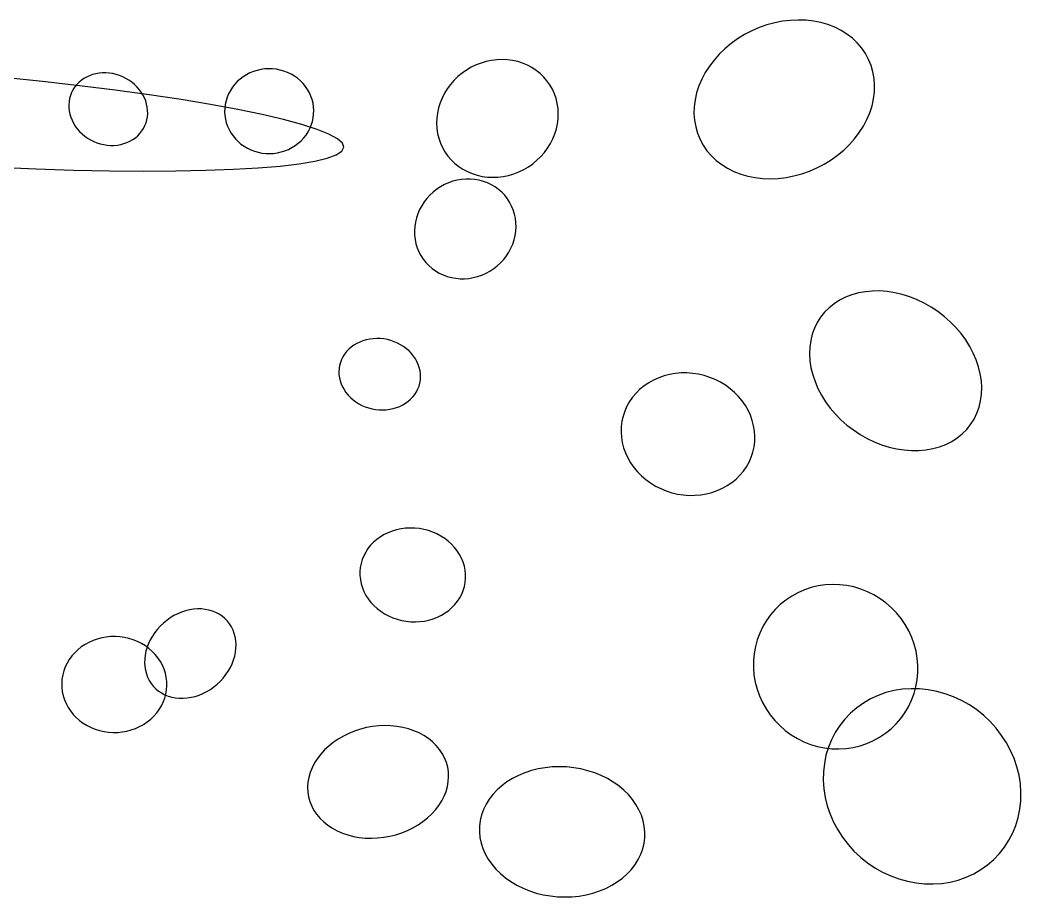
# Model space of a CAD drawing. Header units: metres. Extents: x -14837 to 24336, y -294028 to -274398.
# Drawn here: x 4678 to 24336, y -294028 to -276804 of the extents above; entities that cross this region are included whole.
import ezdxf

# ---------------------------------------------------------------- set-up
doc = ezdxf.new("R2010")
doc.units = ezdxf.units.M

msp = doc.modelspace()

# ---------------------------------------------------------------- linework, layer by layer
at = {"layer": 'LAYER'}
for p, q in [((19196.3, -276953.31), (19049.59, -277016.69)), ((19346.75, -276900.65), (19196.3, -276953.31)), ((19499.8, -276859.12), (19346.75, -276900.65)), ((19654.29, -276829.02), (19499.8, -276859.12)), ((19809.04, -276810.6), (19654.29, -276829.02)), ((19962.87, -276803.98), (19809.04, -276810.6)), ((20114.62, -276809.23), (19962.87, -276803.98)), ((20263.12, -276826.3), (20114.62, -276809.23)), ((20407.25, -276855.05), (20263.12, -276826.3)), ((20545.9, -276895.28), (20407.25, -276855.05)), ((20678.04, -276946.67), (20545.9, -276895.28)), ((20802.64, -277008.84), (20678.04, -276946.67)), ((18771.85, -277173.62), (18642.92, -277265.97)), ((18907.75, -277090.32), (18771.85, -277173.62)), ((19049.59, -277016.69), (18907.75, -277090.32)), ((20918.76, -277081.31), (20802.64, -277008.84)), ((21025.53, -277163.52), (20918.76, -277081.31)), ((21122.11, -277254.87), (21025.53, -277163.52)), ((18521.96, -277366.67), (18409.87, -277474.94)), ((18642.92, -277265.97), (18521.96, -277366.67)), ((21207.79, -277354.64), (21122.11, -277254.87)), ((21281.9, -277462.07), (21207.79, -277354.64)), ((18409.87, -277474.94), (18307.51, -277589.97)), ((21343.88, -277576.37), (21281.9, -277462.07)), ((9485.21, -277765.14), (9409.63, -277775.58)), ((9561.46, -277761.01), (9485.21, -277765.14)), ((9637.79, -277763.22), (9561.46, -277761.01)), ((9713.62, -277771.75), (9637.79, -277763.22)), ((13538.58, -277732.62), (13446.49, -277786.37)), ((13634.6, -277686.51), (13538.58, -277732.62)), ((13733.81, -277648.39), (13634.6, -277686.51)), ((13835.45, -277618.56), (13733.81, -277648.39)), ((13938.76, -277597.24), (13835.45, -277618.56)), ((14042.94, -277584.59), (13938.76, -277597.24)), ((14147.21, -277580.71), (14042.94, -277584.59)), ((14250.77, -277585.64), (14147.21, -277580.71)), ((14352.83, -277599.32), (14250.77, -277585.64)), ((14452.61, -277621.67), (14352.83, -277599.32)), ((14549.36, -277652.5), (14452.61, -277621.67)), ((14642.35, -277691.59), (14549.36, -277652.5)), ((14730.85, -277738.63), (14642.35, -277691.59)), ((14814.2, -277793.27), (14730.85, -277738.63)), ((18215.67, -277710.87), (18135.03, -277836.74)), ((18307.51, -277589.97), (18215.67, -277710.87)), ((21393.27, -277696.64), (21343.88, -277576.37)), ((21429.68, -277821.98), (21393.27, -277696.64)), ((5117.61, -278011.07), (4362.99, -277932.26)), ((5929.85, -277955.69), (5878.71, -277991.77)), ((5984.64, -277924.16), (5929.85, -277955.69)), ((6042.68, -277897.42), (5984.64, -277924.16)), ((6103.52, -277875.68), (6042.68, -277897.42)), ((6166.7, -277859.11), (6103.52, -277875.68)), ((6231.74, -277847.82), (6166.7, -277859.11)), ((6298.15, -277841.91), (6231.74, -277847.82)), ((6365.41, -277841.41), (6298.15, -277841.91)), ((6433.01, -277846.34), (6365.41, -277841.41)), ((6500.45, -277856.65), (6433.01, -277846.34)), ((6567.21, -277872.28), (6500.45, -277856.65)), ((6632.77, -277893.09), (6567.21, -277872.28)), ((6696.65, -277918.93), (6632.77, -277893.09)), ((6758.35, -277949.6), (6696.65, -277918.93)), ((6817.41, -277984.87), (6758.35, -277949.6)), ((9001.28, -277963.01), (8945.6, -278012.82)), ((9061.31, -277918), (9001.28, -277963.01)), ((9125.22, -277878.14), (9061.31, -277918)), ((9192.53, -277843.73), (9125.22, -277878.14)), ((9262.72, -277815.02), (9192.53, -277843.73)), ((9335.27, -277792.25), (9262.72, -277815.02)), ((9409.63, -277775.58), (9335.27, -277792.25)), ((9788.37, -277786.54), (9713.62, -277771.75)), ((9861.47, -277807.48), (9788.37, -277786.54)), ((9932.37, -277834.4), (9861.47, -277807.48)), ((10000.52, -277867.11), (9932.37, -277834.4)), ((10065.42, -277905.34), (10000.52, -277867.11)), ((10126.56, -277948.82), (10065.42, -277905.34)), ((10183.47, -277997.22), (10126.56, -277948.82)), ((13276.84, -277915.13), (13200.57, -277989.14)), ((13359.02, -277847.36), (13276.84, -277915.13)), ((13446.49, -277786.37), (13359.02, -277847.36)), ((14891.77, -277855.09), (14814.2, -277793.27)), ((14962.96, -277923.63), (14891.77, -277855.09)), ((15027.23, -277998.35), (14962.96, -277923.63)), ((18135.03, -277836.74), (18066.22, -277966.6)), ((21452.85, -277951.43), (21429.68, -277821.98)), ((21462.58, -278084.01), (21452.85, -277951.43)), ((5848.1, -278094.7), (5117.61, -278011.07)), ((5751, -278124.43), (5718.08, -278175.67)), ((5788.95, -278076.47), (5751, -278124.43)), ((5831.62, -278032.13), (5788.95, -278076.47)), ((5878.71, -277991.77), (5831.62, -278032.13)), ((6548.89, -278182.51), (5848.1, -278094.7)), ((6873.37, -278024.48), (6817.41, -277984.87)), ((6925.81, -278068.11), (6873.37, -278024.48)), ((6974.34, -278115.44), (6925.81, -278068.11)), ((7018.57, -278166.11), (6974.34, -278115.44)), ((8848.93, -278125.3), (8808.67, -278187.11)), ((8894.69, -278067.05), (8848.93, -278125.3)), ((8945.6, -278012.82), (8894.69, -278067.05)), ((10235.74, -278050.15), (10183.47, -277997.22)), ((10282.95, -278107.22), (10235.74, -278050.15)), ((10324.75, -278168), (10282.95, -278107.22)), ((13068.05, -278153.64), (13012.81, -278242.87)), ((13130.8, -278068.85), (13068.05, -278153.64)), ((13200.57, -277989.14), (13130.8, -278068.85)), ((15084.09, -278078.7), (15027.23, -277998.35)), ((15133.12, -278164.05), (15084.09, -278078.7)), ((18009.75, -278099.48), (17966.06, -278234.35)), ((18066.22, -277966.6), (18009.75, -278099.48)), ((21458.81, -278218.7), (21462.58, -278084.01)), ((5651.75, -278344.99), (5641.01, -278405.2)), ((5668.26, -278286.37), (5651.75, -278344.99)), ((5690.43, -278229.79), (5668.26, -278286.37)), ((5718.08, -278175.67), (5690.43, -278229.79)), ((7214.65, -278273.84), (6548.89, -278182.51)), ((7058.18, -278219.73), (7018.57, -278166.11)), ((7092.87, -278275.9), (7058.18, -278219.73)), ((7122.36, -278334.18), (7092.87, -278275.9)), ((7146.44, -278394.14), (7122.36, -278334.18)), ((7840.32, -278367.98), (7214.65, -278273.84)), ((8745.85, -278319.53), (8723.76, -278389.14)), ((8774.23, -278252.02), (8745.85, -278319.53)), ((8808.67, -278187.11), (8774.23, -278252.02)), ((10360.82, -278232.02), (10324.75, -278168)), ((10390.89, -278298.8), (10360.82, -278232.02)), ((10414.73, -278367.83), (10390.89, -278298.8)), ((12965.49, -278335.87), (12926.45, -278431.91)), ((13012.81, -278242.87), (12965.49, -278335.87)), ((15173.93, -278253.77), (15133.12, -278164.05)), ((15206.21, -278347.16), (15173.93, -278253.77)), ((15229.73, -278443.52), (15206.21, -278347.16)), ((17966.06, -278234.35), (17935.48, -278370.2)), ((21410.99, -278490.35), (21441.57, -278354.5)), ((21441.57, -278354.5), (21458.81, -278218.7)), ((5641.01, -278405.2), (5636.13, -278466.54)), ((5636.13, -278466.54), (5637.15, -278528.55)), ((5637.15, -278528.55), (5644.05, -278590.76)), ((7164.92, -278455.31), (7146.44, -278394.14)), ((7177.66, -278517.23), (7164.92, -278455.31)), ((7184.56, -278579.43), (7177.66, -278517.23)), ((8421.12, -278464.22), (7840.32, -278367.98)), ((8952.65, -278561.83), (8421.12, -278464.22)), ((8699.07, -278532.48), (8696.66, -278605.13)), ((8708.13, -278460.3), (8699.07, -278532.48)), ((8723.76, -278389.14), (8708.13, -278460.3)), ((10432.15, -278438.57), (10414.73, -278367.83)), ((10443.02, -278510.5), (10432.15, -278438.57)), ((10447.27, -278583.07), (10443.02, -278510.5)), ((12896, -278530.28), (12874.36, -278630.22)), ((12926.45, -278431.91), (12896, -278530.28)), ((15244.3, -278542.12), (15229.73, -278443.52)), ((15249.81, -278642.19), (15244.3, -278542.12)), ((17918.24, -278505.99), (17914.47, -278640.69)), ((17935.48, -278370.2), (17918.24, -278505.99)), ((21367.3, -278625.22), (21410.99, -278490.35)), ((5644.05, -278590.76), (5656.79, -278652.68)), ((5656.79, -278652.68), (5675.27, -278713.85)), ((5675.27, -278713.85), (5699.35, -278773.8)), ((7169.96, -278763), (7180.7, -278702.78)), ((7180.7, -278702.78), (7185.58, -278641.44)), ((7185.58, -278641.44), (7184.56, -278579.43)), ((8696.66, -278605.13), (8696.66, -278605.13)), ((8696.66, -278605.13), (8700.9, -278677.7)), ((8700.9, -278677.7), (8711.78, -278749.63)), ((8711.78, -278749.63), (8729.2, -278820.38)), ((9430.85, -278660.07), (8952.65, -278561.83)), ((9852.09, -278758.18), (9430.85, -278660.07)), ((10420.16, -278799.07), (10435.8, -278727.9)), ((10435.8, -278727.9), (10444.85, -278655.72)), ((10444.85, -278655.72), (10447.27, -278583.07)), ((12861.69, -278730.97), (12858.1, -278831.77)), ((12874.36, -278630.22), (12861.69, -278730.97)), ((15233.56, -278843.75), (15246.22, -278742.99)), ((15246.22, -278742.99), (15249.81, -278642.19)), ((17914.47, -278640.69), (17924.2, -278773.27)), ((21310.83, -278758.1), (21367.3, -278625.22)), ((5699.35, -278773.8), (5728.84, -278832.09)), ((5728.84, -278832.09), (5763.53, -278888.25)), ((5763.53, -278888.25), (5803.14, -278941.87)), ((5803.14, -278941.87), (5847.37, -278992.54)), ((7070.71, -278983.55), (7103.63, -278932.32)), ((7103.63, -278932.32), (7131.28, -278878.2)), ((7131.28, -278878.2), (7153.45, -278821.62)), ((7131.28, -278878.2), (7131.28, -278878.2)), ((7153.45, -278821.62), (7169.96, -278763)), ((8729.2, -278820.38), (8753.03, -278889.4)), ((8753.03, -278889.4), (8783.1, -278956.18)), ((10213.17, -278855.43), (9852.09, -278758.18)), ((10511.32, -278951.07), (10213.17, -278855.43)), ((10335.25, -279001.09), (10369.7, -278936.18)), ((10369.7, -278936.18), (10398.07, -278868.67)), ((10398.07, -278868.67), (10420.16, -278799.07)), ((12858.1, -278831.77), (12863.61, -278931.85)), ((12863.61, -278931.85), (12878.18, -279030.44)), ((15181.46, -279042.05), (15211.92, -278943.69)), ((15211.92, -278943.69), (15233.56, -278843.75)), ((17924.2, -278773.27), (17947.37, -278902.72)), ((17947.37, -278902.72), (17983.78, -279028.06)), ((21161.38, -279013.82), (21242.02, -278887.96)), ((21242.02, -278887.96), (21310.83, -278758.1)), ((5847.37, -278992.54), (5895.9, -279039.88)), ((5895.9, -279039.88), (5948.34, -279083.51)), ((5948.34, -279083.51), (6004.3, -279123.11)), ((6004.3, -279123.11), (6063.36, -279158.39)), ((6891.86, -279152.3), (6943, -279116.21)), ((6943, -279116.21), (6990.08, -279075.85)), ((6990.08, -279075.85), (7032.76, -279031.52)), ((7032.76, -279031.52), (7070.71, -278983.55)), ((8783.1, -278956.18), (8819.17, -279020.2)), ((8819.17, -279020.2), (8860.98, -279080.98)), ((8860.98, -279080.98), (8908.19, -279138.05)), ((8908.19, -279138.05), (8960.45, -279190.99)), ((10198.32, -279175.39), (10249.24, -279121.15)), ((10249.24, -279121.15), (10295, -279062.91)), ((10295, -279062.91), (10335.25, -279001.09)), ((10744.29, -279044.37), (10511.32, -278951.07)), ((10910.3, -279134.62), (10744.29, -279044.37)), ((11008.08, -279221.14), (10910.3, -279134.62)), ((12878.18, -279030.44), (12901.7, -279126.8)), ((12901.7, -279126.8), (12933.99, -279220.2)), ((15095.11, -279231.09), (15142.43, -279138.1)), ((15142.43, -279138.1), (15181.46, -279042.05)), ((17983.78, -279028.06), (18033.17, -279148.33)), ((20967.18, -279249.76), (21069.54, -279134.73)), ((21069.54, -279134.73), (21161.38, -279013.82)), ((6063.36, -279158.39), (6125.06, -279189.06)), ((6125.06, -279189.06), (6188.94, -279214.9)), ((6188.94, -279214.9), (6254.5, -279235.71)), ((6254.5, -279235.71), (6321.26, -279251.33)), ((6321.26, -279251.33), (6388.7, -279261.65)), ((6388.7, -279261.65), (6456.3, -279266.57)), ((6456.3, -279266.57), (6523.56, -279266.08)), ((6523.56, -279266.08), (6589.96, -279260.17)), ((6589.96, -279260.17), (6655, -279248.88)), ((6655, -279248.88), (6718.18, -279232.3)), ((6718.18, -279232.3), (6779.03, -279210.56)), ((6779.03, -279210.56), (6837.07, -279183.83)), ((6837.07, -279183.83), (6891.86, -279152.3)), ((8960.45, -279190.99), (9017.37, -279239.38)), ((9017.37, -279239.38), (9078.51, -279282.86)), ((9078.51, -279282.86), (9143.4, -279321.1)), ((9143.4, -279321.1), (9211.56, -279353.8)), ((9951.4, -279344.48), (10018.71, -279310.07)), ((10018.71, -279310.07), (10082.62, -279270.2)), ((10082.62, -279270.2), (10142.64, -279225.2)), ((10142.64, -279225.2), (10198.32, -279175.39)), ((10996.54, -279380.39), (11036.9, -279303.27)), ((11036.9, -279303.27), (11008.08, -279221.14)), ((11036.9, -279303.27), (11036.9, -279303.27)), ((12933.99, -279220.2), (12974.8, -279309.91)), ((12974.8, -279309.91), (13023.82, -279395.27)), ((14977.12, -279405.12), (15039.86, -279320.32)), ((15039.86, -279320.32), (15095.11, -279231.09)), ((18033.17, -279148.33), (18033.17, -279148.33)), ((18033.17, -279148.33), (18095.15, -279262.62)), ((18095.15, -279262.62), (18169.26, -279370.06)), ((20855.09, -279358.03), (20967.18, -279249.76)), ((9211.56, -279353.8), (9282.46, -279380.73)), ((9282.46, -279380.73), (9355.56, -279401.66)), ((9355.56, -279401.66), (9430.31, -279416.45)), ((9430.31, -279416.45), (9506.14, -279424.99)), ((9506.14, -279424.99), (9582.46, -279427.19)), ((9582.46, -279427.19), (9658.71, -279423.06)), ((9658.71, -279423.06), (9734.3, -279412.62)), ((9734.3, -279412.62), (9808.65, -279395.95)), ((9808.65, -279395.95), (9881.2, -279373.18)), ((9881.2, -279373.18), (9951.4, -279344.48)), ((10466.01, -279575.97), (10710, -279517.26)), ((10710, -279517.26), (10887.29, -279451.9)), ((10887.29, -279451.9), (10996.54, -279380.39)), ((13023.82, -279395.27), (13023.82, -279395.27)), ((13023.82, -279395.27), (13080.69, -279475.62)), ((13080.69, -279475.62), (13144.96, -279550.34)), ((14831.08, -279558.84), (14907.34, -279484.82)), ((14907.34, -279484.82), (14977.12, -279405.12)), ((18169.26, -279370.06), (18254.94, -279469.83)), ((18254.94, -279469.83), (18351.52, -279561.17)), ((20605.2, -279551.08), (20734.13, -279458.73)), ((20734.13, -279458.73), (20855.09, -279358.03)), ((4235.02, -279697.11), (4993.11, -279727.99)), ((4993.11, -279727.99), (5728.02, -279750.62)), ((8867.49, -279736.27), (9354.86, -279708.05)), ((9354.86, -279708.05), (9785.85, -279671.73)), ((9785.85, -279671.73), (10157.17, -279627.6)), ((10157.17, -279627.6), (10466.01, -279575.97)), ((13144.96, -279550.34), (13216.15, -279618.87)), ((13216.15, -279618.87), (13293.71, -279680.7)), ((13293.71, -279680.7), (13377.07, -279735.34)), ((14569.33, -279741.35), (14661.42, -279687.59)), ((14661.42, -279687.59), (14748.89, -279626.6)), ((14748.89, -279626.6), (14831.08, -279558.84)), ((18351.52, -279561.17), (18458.29, -279643.39)), ((18458.29, -279643.39), (18574.41, -279715.86)), ((18574.41, -279715.86), (18699.01, -279778.03)), ((20180.75, -279771.39), (20327.46, -279708.01)), ((20327.46, -279708.01), (20469.3, -279634.38)), ((20469.3, -279634.38), (20605.2, -279551.08)), ((5728.02, -279750.62), (6434.15, -279764.83)), ((6434.15, -279764.83), (7106.12, -279770.51)), ((7106.12, -279770.51), (7738.82, -279767.62)), ((7738.82, -279767.62), (8327.44, -279756.18)), ((8327.44, -279756.18), (8867.49, -279736.27)), ((13437.84, -279927.97), (13350.83, -279935.14)), ((13377.07, -279735.34), (13465.57, -279782.38)), ((13524.73, -279928.25), (13437.84, -279927.97)), ((13465.57, -279782.38), (13558.55, -279821.47)), ((13610.85, -279935.97), (13524.73, -279928.25)), ((13558.55, -279821.47), (13655.3, -279852.3)), ((13655.3, -279852.3), (13755.09, -279874.64)), ((13755.09, -279874.64), (13857.15, -279888.33)), ((13857.15, -279888.33), (13960.7, -279893.25)), ((13960.7, -279893.25), (14064.97, -279889.38)), ((14064.97, -279889.38), (14169.16, -279876.73)), ((14169.16, -279876.73), (14272.46, -279855.41)), ((14272.46, -279855.41), (14374.11, -279825.58)), ((14374.11, -279825.58), (14473.31, -279787.46)), ((14473.31, -279787.46), (14569.33, -279741.35)), ((18699.01, -279778.03), (18831.15, -279829.42)), ((18831.15, -279829.42), (18969.8, -279869.65)), ((18969.8, -279869.65), (19113.93, -279898.4)), ((19113.93, -279898.4), (19262.43, -279915.47)), ((19262.43, -279915.47), (19414.18, -279920.71)), ((19414.18, -279920.71), (19568.01, -279914.1)), ((19568.01, -279914.1), (19722.76, -279895.67)), ((19722.76, -279895.67), (19877.25, -279865.58)), ((19877.25, -279865.58), (20030.3, -279824.05)), ((20030.3, -279824.05), (20180.75, -279771.39)), ((12936.93, -280078.82), (12862.8, -280127.59)), ((13014.76, -280036.35), (12936.93, -280078.82)), ((13095.68, -280000.5), (13014.76, -280036.35)), ((13179.09, -279971.54), (13095.68, -280000.5)), ((13264.36, -279949.7), (13179.09, -279971.54)), ((13350.83, -279935.14), (13264.36, -279949.7)), ((13695.53, -279951.07), (13610.85, -279935.97)), ((13778.13, -279973.45), (13695.53, -279951.07)), ((13858.03, -280002.93), (13778.13, -279973.45)), ((13934.61, -280039.28), (13858.03, -280002.93)), ((14007.29, -280082.24), (13934.61, -280039.28)), ((14075.52, -280131.46), (14007.29, -280082.24)), ((12668.06, -280307.76), (12614.01, -280377.58)), ((12727.85, -280242.5), (12668.06, -280307.76)), ((12792.93, -280182.29), (12727.85, -280242.5)), ((12862.8, -280127.59), (12792.93, -280182.29)), ((14138.78, -280186.59), (14075.52, -280131.46)), ((14196.59, -280247.19), (14138.78, -280186.59)), ((14248.5, -280312.8), (14196.59, -280247.19)), ((14294.13, -280382.94), (14248.5, -280312.8)), ((12566.11, -280451.42), (12524.72, -280528.72)), ((12614.01, -280377.58), (12566.11, -280451.42)), ((14333.12, -280457.06), (14294.13, -280382.94)), ((14365.19, -280534.6), (14333.12, -280457.06)), ((12462.71, -280691.35), (12442.56, -280775.42)), ((12490.17, -280608.9), (12462.71, -280691.35)), ((12524.72, -280528.72), (12490.17, -280608.9)), ((14390.08, -280614.97), (14365.19, -280534.6)), ((14407.6, -280697.55), (14390.08, -280614.97)), ((14417.62, -280781.73), (14407.6, -280697.55)), ((12429.87, -280860.5), (12424.72, -280945.93)), ((12442.56, -280775.42), (12429.87, -280860.5)), ((14414.93, -280952.28), (14420.07, -280866.85)), ((14420.07, -280866.85), (14417.62, -280781.73)), ((12424.72, -280945.93), (12427.17, -281031.05)), ((12427.17, -281031.05), (12437.2, -281115.23)), ((14382.08, -281121.44), (14402.24, -281037.36)), ((14402.24, -281037.36), (14414.93, -280952.28)), ((12437.2, -281115.23), (12454.72, -281197.81)), ((12454.72, -281197.81), (12479.61, -281278.18)), ((12479.61, -281278.18), (12511.67, -281355.72)), ((14278.69, -281361.36), (14320.08, -281284.06)), ((14320.08, -281284.06), (14354.63, -281203.88)), ((14354.63, -281203.88), (14382.08, -281121.44)), ((12511.67, -281355.72), (12550.67, -281429.84)), ((12550.67, -281429.84), (12596.3, -281499.98)), ((12596.3, -281499.98), (12596.3, -281499.98)), ((12596.3, -281499.98), (12648.21, -281565.59)), ((14176.74, -281505.02), (14230.79, -281435.2)), ((14230.79, -281435.2), (14278.69, -281361.36)), ((12648.21, -281565.59), (12706.02, -281626.2)), ((12706.02, -281626.2), (12769.28, -281681.32)), ((12769.28, -281681.32), (12837.51, -281730.54)), ((13907.87, -281733.96), (13982, -281685.19)), ((13982, -281685.19), (14051.87, -281630.49)), ((14051.87, -281630.49), (14116.94, -281570.28)), ((14116.94, -281570.28), (14176.74, -281505.02)), ((12837.51, -281730.54), (12910.19, -281773.5)), ((12910.19, -281773.5), (12986.77, -281809.85)), ((12986.77, -281809.85), (13066.67, -281839.33)), ((13066.67, -281839.33), (13149.27, -281861.71)), ((13149.27, -281861.71), (13233.95, -281876.81)), ((13233.95, -281876.81), (13320.07, -281884.54)), ((13320.07, -281884.54), (13406.96, -281884.81)), ((13406.96, -281884.81), (13493.97, -281877.64)), ((13493.97, -281877.64), (13580.44, -281863.08)), ((13580.44, -281863.08), (13665.7, -281841.24)), ((13665.7, -281841.24), (13749.12, -281812.28)), ((13749.12, -281812.28), (13830.04, -281776.43)), ((13830.04, -281776.43), (13907.87, -281733.96)), ((20890.26, -282247.62), (20774.13, -282306.12)), ((21013.87, -282200.12), (20890.26, -282247.62)), ((21144.04, -282163.98), (21013.87, -282200.12)), ((21279.77, -282139.48), (21144.04, -282163.98)), ((21420.02, -282126.8), (21279.77, -282139.48)), ((21563.73, -282126.04), (21420.02, -282126.8)), ((21709.81, -282137.21), (21563.73, -282126.04)), ((21857.14, -282160.22), (21709.81, -282137.21)), ((22004.6, -282194.89), (21857.14, -282160.22)), ((22151.08, -282240.97), (22004.6, -282194.89)), ((22295.45, -282298.1), (22151.08, -282240.97)), ((20567.83, -282454.27), (20479.22, -282542.78)), ((20666.38, -282375.18), (20567.83, -282454.27)), ((20774.13, -282306.12), (20666.38, -282375.18)), ((22436.62, -282365.84), (22295.45, -282298.1)), ((22573.51, -282443.69), (22436.62, -282365.84)), ((22705.08, -282531.04), (22573.51, -282443.69)), ((20401.23, -282640.05), (20334.45, -282745.33)), ((20479.22, -282542.78), (20401.23, -282640.05)), ((22830.33, -282627.24), (22705.08, -282531.04)), ((22948.3, -282731.55), (22830.33, -282627.24)), ((20279.39, -282857.83), (20236.48, -282976.68)), ((20334.45, -282745.33), (20279.39, -282857.83)), ((23058.1, -282843.18), (22948.3, -282731.55)), ((23158.9, -282961.27), (23058.1, -282843.18)), ((11545.29, -283071.28), (11478.24, -283085.18)), ((11613.83, -283062.63), (11545.29, -283071.28)), ((11683.35, -283059.3), (11613.83, -283062.63)), ((11753.32, -283061.3), (11683.35, -283059.3)), ((11823.21, -283068.62), (11753.32, -283061.3)), ((11892.48, -283081.21), (11823.21, -283068.62)), ((20236.48, -282976.68), (20206.03, -283100.99)), ((23249.92, -283084.94), (23158.9, -282961.27)), ((11134.79, -283270.13), (11091.42, -283315.69)), ((11182.78, -283228.3), (11134.79, -283270.13)), ((11235.03, -283190.53), (11182.78, -283228.3)), ((11291.14, -283157.09), (11235.03, -283190.53)), ((11350.69, -283128.24), (11291.14, -283157.09)), ((11413.21, -283104.21), (11350.69, -283128.24)), ((11478.24, -283085.18), (11413.21, -283104.21)), ((11960.61, -283098.97), (11892.48, -283081.21)), ((12027.08, -283121.77), (11960.61, -283098.97)), ((12091.39, -283149.43), (12027.08, -283121.77)), ((12153.03, -283181.74), (12091.39, -283149.43)), ((12211.56, -283218.45), (12153.03, -283181.74)), ((12266.51, -283259.29), (12211.56, -283218.45)), ((12317.47, -283303.95), (12266.51, -283259.29)), ((20188.28, -283229.8), (20183.36, -283362.14)), ((20206.03, -283100.99), (20188.28, -283229.8)), ((23330.48, -283213.23), (23249.92, -283084.94)), ((23399.95, -283345.18), (23330.48, -283213.23)), ((11019.85, -283416.6), (10992.18, -283471.18)), ((11053.01, -283364.64), (11019.85, -283416.6)), ((11091.42, -283315.69), (11053.01, -283364.64)), ((12364.06, -283352.08), (12317.47, -283303.95)), ((12405.91, -283403.33), (12364.06, -283352.08)), ((12442.72, -283457.29), (12405.91, -283403.33)), ((12474.2, -283513.56), (12442.72, -283457.29)), ((20183.36, -283362.14), (20191.32, -283496.99)), ((23457.82, -283479.77), (23399.95, -283345.18)), ((10944.06, -283646.39), (10940.06, -283707.14)), ((10954.15, -283586.51), (10944.06, -283646.39)), ((10970.22, -283527.96), (10954.15, -283586.51)), ((10992.18, -283471.18), (10970.22, -283527.96)), ((12500.1, -283571.71), (12474.2, -283513.56)), ((12520.24, -283631.3), (12500.1, -283571.71)), ((12534.46, -283691.87), (12520.24, -283631.3)), ((20191.32, -283496.99), (20212.08, -283633.34)), ((20212.08, -283633.34), (20245.5, -283770.14)), ((23503.63, -283615.99), (23457.82, -283479.77)), ((23537.05, -283752.79), (23503.63, -283615.99)), ((10940.06, -283707.14), (10942.16, -283768.29)), ((10942.16, -283768.29), (10950.35, -283829.39)), ((10950.35, -283829.39), (10964.58, -283889.96)), ((12542.66, -283752.96), (12534.46, -283691.87)), ((12540.75, -283874.87), (12544.76, -283814.12)), ((12544.76, -283814.12), (12542.66, -283752.96)), ((17221.21, -283829.35), (17120.42, -283874.38)), ((17326.37, -283792.76), (17221.21, -283829.35)), ((17435.1, -283764.88), (17326.37, -283792.76)), ((17546.59, -283745.92), (17435.1, -283764.88)), ((17659.97, -283736.03), (17546.59, -283745.92)), ((17774.39, -283735.28), (17659.97, -283736.03)), ((17888.98, -283743.69), (17774.39, -283735.28)), ((18002.86, -283761.17), (17888.98, -283743.69)), ((18115.17, -283787.61), (18002.86, -283761.17)), ((18225.05, -283822.81), (18115.17, -283787.61)), ((18331.66, -283866.48), (18225.05, -283822.81)), ((20245.5, -283770.14), (20291.31, -283906.36)), ((23557.81, -283889.14), (23537.05, -283752.79)), ((10964.58, -283889.96), (10984.72, -283949.55)), ((10984.72, -283949.55), (11010.62, -284007.7)), ((11010.62, -284007.7), (11042.1, -284063.97)), ((12464.97, -284104.66), (12492.64, -284050.08)), ((12492.64, -284050.08), (12514.59, -283993.3)), ((12514.59, -283993.3), (12530.67, -283934.74)), ((12530.67, -283934.74), (12540.75, -283874.87)), ((12530.67, -283934.74), (12530.67, -283934.74)), ((16851.8, -284056.33), (16775.77, -284131.07)), ((16935.01, -283988.3), (16851.8, -284056.33)), ((17024.78, -283927.5), (16935.01, -283988.3)), ((17120.42, -283874.38), (17024.78, -283927.5)), ((18434.2, -283918.31), (18331.66, -283866.48)), ((18531.89, -283977.89), (18434.2, -283918.31)), ((18623.98, -284044.78), (18531.89, -283977.89)), ((18709.76, -284118.46), (18623.98, -284044.78)), ((20291.31, -283906.36), (20349.18, -284040.95)), ((20349.18, -284040.95), (20418.65, -284172.9)), ((23565.77, -284023.99), (23557.81, -283889.14)), ((23560.85, -284156.33), (23565.77, -284023.99)), ((11042.1, -284063.97), (11078.9, -284117.93)), ((11078.9, -284117.93), (11120.76, -284169.17)), ((11120.76, -284169.17), (11167.35, -284217.3)), ((11167.35, -284217.3), (11218.31, -284261.96)), ((12302.04, -284292.95), (12350.03, -284251.12)), ((12350.03, -284251.12), (12393.39, -284205.56)), ((12393.39, -284205.56), (12431.81, -284156.62)), ((12431.81, -284156.62), (12464.97, -284104.66)), ((16707.51, -284211.94), (16647.53, -284298.33)), ((16775.77, -284131.07), (16707.51, -284211.94)), ((18788.6, -284198.37), (18709.76, -284118.46)), ((18859.88, -284283.91), (18788.6, -284198.37)), ((20418.65, -284172.9), (20499.21, -284301.19)), ((23543.1, -284285.14), (23560.85, -284156.33)), ((11218.31, -284261.96), (11273.26, -284302.8)), ((11273.26, -284302.8), (11331.78, -284339.52)), ((11331.78, -284339.52), (11393.43, -284371.83)), ((11393.43, -284371.83), (11457.73, -284399.49)), ((11457.73, -284399.49), (11524.2, -284422.28)), ((11524.2, -284422.28), (11592.34, -284440.04)), ((11592.34, -284440.04), (11661.61, -284452.63)), ((11870.99, -284458.62), (11939.53, -284449.97)), ((11939.53, -284449.97), (12006.57, -284436.08)), ((12006.57, -284436.08), (12071.61, -284417.04)), ((12071.61, -284417.04), (12134.13, -284393.01)), ((12134.13, -284393.01), (12193.68, -284364.17)), ((12193.68, -284364.17), (12249.79, -284330.73)), ((12249.79, -284330.73), (12302.04, -284292.95)), ((16596.3, -284389.59), (16554.19, -284485.02)), ((16647.53, -284298.33), (16596.3, -284389.59)), ((18923.07, -284374.42), (18859.88, -284283.91)), ((18977.68, -284469.22), (18923.07, -284374.42)), ((20499.21, -284301.19), (20590.23, -284424.85)), ((20590.23, -284424.85), (20691.03, -284542.95)), ((23469.74, -284528.3), (23512.65, -284409.44)), ((23512.65, -284409.44), (23543.1, -284285.14)), ((11661.61, -284452.63), (11731.5, -284459.96)), ((11731.5, -284459.96), (11801.47, -284461.96)), ((11801.47, -284461.96), (11870.99, -284458.62)), ((16521.54, -284583.89), (16498.6, -284685.45)), ((16554.19, -284485.02), (16521.54, -284583.89)), ((19023.29, -284567.58), (18977.68, -284469.22)), ((19059.57, -284668.75), (19023.29, -284567.58)), ((20691.03, -284542.95), (20800.83, -284654.58)), ((23347.9, -284746.08), (23414.68, -284640.79)), ((23414.68, -284640.79), (23469.74, -284528.3)), ((16485.52, -284788.93), (16482.42, -284893.54)), ((16498.6, -284685.45), (16485.52, -284788.93)), ((19086.24, -284771.97), (19059.57, -284668.75)), ((19103.08, -284876.45), (19086.24, -284771.97)), ((20800.83, -284654.58), (20918.8, -284758.89)), ((20918.8, -284758.89), (21044.05, -284855.08)), ((23181.3, -284931.86), (23269.91, -284843.35)), ((23269.91, -284843.35), (23347.9, -284746.08)), ((23347.9, -284746.08), (23347.9, -284746.08)), ((16482.42, -284893.54), (16489.33, -284998.49)), ((16489.33, -284998.49), (16506.17, -285102.97)), ((19109.99, -284981.4), (19103.08, -284876.45)), ((19106.89, -285086.01), (19109.99, -284981.4)), ((21044.05, -284855.08), (21175.62, -284942.44)), ((21175.62, -284942.44), (21312.51, -285020.28)), ((21312.51, -285020.28), (21453.68, -285088.03)), ((22975, -285080.01), (23082.75, -285010.95)), ((23082.75, -285010.95), (23181.3, -284931.86)), ((16506.17, -285102.97), (16532.84, -285206.19)), ((16532.84, -285206.19), (16569.12, -285307.36)), ((19070.87, -285291.05), (19093.81, -285189.49)), ((19093.81, -285189.49), (19106.89, -285086.01)), ((21453.68, -285088.03), (21598.05, -285145.16)), ((21598.05, -285145.16), (21744.53, -285191.23)), ((21744.53, -285191.23), (21891.99, -285225.91)), ((21891.99, -285225.91), (22039.32, -285248.92)), ((22469.36, -285246.65), (22605.09, -285222.15)), ((22605.09, -285222.15), (22735.26, -285186.01)), ((22735.26, -285186.01), (22858.87, -285138.51)), ((22858.87, -285138.51), (22975, -285080.01)), ((16569.12, -285307.36), (16614.73, -285405.72)), ((16614.73, -285405.72), (16669.35, -285500.52)), ((18996.11, -285485.35), (19038.22, -285389.92)), ((19038.22, -285389.92), (19070.87, -285291.05)), ((19070.87, -285291.05), (19070.87, -285291.05)), ((22039.32, -285248.92), (22185.4, -285260.09)), ((22185.4, -285260.09), (22329.11, -285259.33)), ((22329.11, -285259.33), (22469.36, -285246.65)), ((16669.35, -285500.52), (16732.53, -285591.03)), ((16732.53, -285591.03), (16803.81, -285676.57)), ((18884.9, -285663), (18944.88, -285576.61)), ((18944.88, -285576.61), (18996.11, -285485.35)), ((16803.81, -285676.57), (16882.65, -285756.48)), ((16882.65, -285756.48), (16968.43, -285830.16)), ((18657.4, -285886.64), (18740.61, -285818.61)), ((18740.61, -285818.61), (18816.64, -285743.87)), ((18816.64, -285743.87), (18884.9, -285663)), ((16968.43, -285830.16), (17060.52, -285897.05)), ((17060.52, -285897.05), (17158.21, -285956.63)), ((17158.21, -285956.63), (17260.75, -286008.46)), ((17260.75, -286008.46), (17367.36, -286052.13)), ((18371.2, -286045.59), (18471.99, -286000.56)), ((18471.99, -286000.56), (18567.63, -285947.44)), ((18567.63, -285947.44), (18657.4, -285886.64)), ((17367.36, -286052.13), (17477.24, -286087.32)), ((17477.24, -286087.32), (17589.55, -286113.77)), ((17589.55, -286113.77), (17703.43, -286131.25)), ((17703.43, -286131.25), (17818.02, -286139.66)), ((17818.02, -286139.66), (17932.44, -286138.91)), ((17932.44, -286138.91), (18045.82, -286129.02)), ((18045.82, -286129.02), (18157.31, -286110.06)), ((18157.31, -286110.06), (18266.04, -286082.18)), ((18266.04, -286082.18), (18371.2, -286045.59)), ((12160.94, -286797.73), (12073.51, -286816.2)), ((12250.12, -286786.14), (12160.94, -286797.73)), ((12340.38, -286781.52), (12250.12, -286786.14)), ((12431.02, -286783.92), (12340.38, -286781.52)), ((12521.37, -286793.31), (12431.02, -286783.92)), ((12610.72, -286809.62), (12521.37, -286793.31)), ((12698.4, -286832.73), (12610.72, -286809.62)), ((11685.19, -287005.22), (11621.44, -287060.33)), ((11754.32, -286955.41), (11685.19, -287005.22)), ((11828.29, -286911.3), (11754.32, -286955.41)), ((11906.55, -286873.21), (11828.29, -286911.3)), ((11988.49, -286841.43), (11906.55, -286873.21)), ((12073.51, -286816.2), (11988.49, -286841.43)), ((12783.75, -286862.46), (12698.4, -286832.73)), ((12866.11, -286898.58), (12783.75, -286862.46)), ((12944.86, -286940.82), (12866.11, -286898.58)), ((13019.39, -286988.87), (12944.86, -286940.82)), ((13089.14, -287042.34), (13019.39, -286988.87)), ((11511.96, -287184.76), (11467.06, -287253.13)), ((11563.55, -287120.33), (11511.96, -287184.76)), ((11621.44, -287060.33), (11563.55, -287120.33)), ((13153.59, -287100.84), (13089.14, -287042.34)), ((13212.23, -287163.92), (13153.59, -287100.84)), ((13264.62, -287231.11), (13212.23, -287163.92)), ((11398.65, -287399.6), (11375.67, -287476.58)), ((11429.2, -287324.93), (11398.65, -287399.6)), ((11467.06, -287253.13), (11429.2, -287324.93)), ((13310.37, -287301.88), (13264.62, -287231.11)), ((13349.12, -287375.7), (13310.37, -287301.88)), ((13380.58, -287452.01), (13349.12, -287375.7)), ((11360.41, -287555.28), (11352.99, -287635.1)), ((11375.67, -287476.58), (11360.41, -287555.28)), ((13404.51, -287530.23), (13380.58, -287452.01)), ((13420.74, -287609.76), (13404.51, -287530.23)), ((11352.99, -287635.1), (11353.48, -287715.44)), ((11353.48, -287715.44), (11361.87, -287795.68)), ((13429.12, -287690), (13420.74, -287609.76)), ((13422.2, -287850.16), (13429.61, -287770.34)), ((13429.61, -287770.34), (13429.12, -287690)), ((11361.87, -287795.68), (11378.09, -287875.21)), ((11378.09, -287875.21), (11402.03, -287953.43)), ((11402.03, -287953.43), (11433.49, -288029.74)), ((13383.95, -288005.84), (13406.94, -287928.86)), ((13406.94, -287928.86), (13422.2, -287850.16)), ((13422.2, -287850.16), (13422.2, -287850.16)), ((20215.81, -287951.97), (20083.11, -287996.3)), ((20352.17, -287919.46), (20215.81, -287951.97)), ((20491.14, -287899.02), (20352.17, -287919.46)), ((20631.68, -287890.79), (20491.14, -287899.02)), ((20772.7, -287894.85), (20631.68, -287890.79)), ((20913.15, -287911.17), (20772.7, -287894.85)), ((21051.94, -287939.61), (20913.15, -287911.17)), ((21188.02, -287979.97), (21051.94, -287939.61)), ((21320.36, -288031.93), (21188.02, -287979.97)), ((11433.49, -288029.74), (11472.24, -288103.56)), ((11472.24, -288103.56), (11517.99, -288174.33)), ((11517.99, -288174.33), (11570.38, -288241.51)), ((13270.64, -288220.68), (13315.54, -288152.3)), ((13315.54, -288152.3), (13353.41, -288080.51)), ((13353.41, -288080.51), (13383.95, -288005.84)), ((19832.68, -288118.99), (19716.86, -288196.4)), ((19955.08, -288052.12), (19832.68, -288118.99)), ((20083.11, -287996.3), (19955.08, -288052.12)), ((21447.95, -288095.11), (21320.36, -288031.93)), ((21569.82, -288169.01), (21447.95, -288095.11)), ((21685.04, -288253.09), (21569.82, -288169.01)), ((8085.23, -288376.84), (8006.87, -288389.3)), ((8163.11, -288371.01), (8085.23, -288376.84)), ((8239.93, -288371.86), (8163.11, -288371.01)), ((8315.1, -288379.37), (8239.93, -288371.86)), ((8388.04, -288393.49), (8315.1, -288379.37)), ((11570.38, -288241.51), (11629.02, -288304.6)), ((11629.02, -288304.6), (11693.46, -288363.1)), ((11693.46, -288363.1), (11763.22, -288416.57)), ((13097.41, -288400.22), (13161.16, -288345.11)), ((13161.16, -288345.11), (13219.05, -288285.11)), ((13219.05, -288285.11), (13270.64, -288220.68)), ((19508.4, -288380.45), (19417.35, -288485.68)), ((19608.49, -288283.78), (19508.4, -288380.45)), ((19716.86, -288196.4), (19608.49, -288283.78)), ((21792.74, -288346.68), (21685.04, -288253.09)), ((21892.09, -288449.1), (21792.74, -288346.68)), ((7628.67, -288545.98), (7559.79, -288594.52)), ((7700.55, -288502.77), (7628.67, -288545.98)), ((7774.88, -288465.24), (7700.55, -288502.77)), ((7851.1, -288433.67), (7774.88, -288465.24)), ((7928.63, -288408.29), (7851.1, -288433.67)), ((8006.87, -288389.3), (7928.63, -288408.29)), ((8458.19, -288414.11), (8388.04, -288393.49)), ((8525.04, -288441.08), (8458.19, -288414.11)), ((8588.06, -288474.19), (8525.04, -288441.08)), ((8646.78, -288513.18), (8588.06, -288474.19)), ((8700.75, -288557.77), (8646.78, -288513.18)), ((8749.56, -288607.61), (8700.75, -288557.77)), ((11763.22, -288416.57), (11837.75, -288464.61)), ((11837.75, -288464.61), (11916.49, -288506.86)), ((11916.49, -288506.86), (11998.85, -288542.98)), ((11998.85, -288542.98), (12084.2, -288572.71)), ((12084.2, -288572.71), (12171.88, -288595.82)), ((12709.1, -288589.24), (12794.11, -288564.01)), ((12794.11, -288564.01), (12876.06, -288532.23)), ((12876.06, -288532.23), (12954.31, -288494.14)), ((12954.31, -288494.14), (13028.29, -288450.03)), ((13028.29, -288450.03), (13097.41, -288400.22)), ((19417.35, -288485.68), (19336.03, -288598.67)), ((21982.33, -288559.55), (21892.09, -288449.1)), ((22062.79, -288677.19), (21982.33, -288559.55)), ((7376.25, -288768.32), (7324.32, -288834.17)), ((7433.09, -288706.12), (7376.25, -288768.32)), ((7494.43, -288648.04), (7433.09, -288706.12)), ((7559.79, -288594.52), (7494.43, -288648.04)), ((8792.84, -288662.32), (8749.56, -288607.61)), ((8830.26, -288721.49), (8792.84, -288662.32)), ((8861.53, -288784.66), (8830.26, -288721.49)), ((12171.88, -288595.82), (12261.24, -288612.13)), ((12261.24, -288612.13), (12351.58, -288621.52)), ((12351.58, -288621.52), (12442.23, -288623.92)), ((12442.23, -288623.92), (12532.49, -288619.3)), ((12532.49, -288619.3), (12621.67, -288607.71)), ((12621.67, -288607.71), (12709.1, -288589.24)), ((19265.06, -288718.55), (19204.98, -288844.42)), ((19336.03, -288598.67), (19265.06, -288718.55)), ((22132.85, -288801.14), (22062.79, -288677.19)), ((6196.39, -288961.21), (6112.41, -288990.71)), ((6282.91, -288938.51), (6196.39, -288961.21)), ((6371.29, -288922.78), (6282.91, -288938.51)), ((6460.88, -288914.14), (6371.29, -288922.78)), ((6550.99, -288912.65), (6460.88, -288914.14)), ((6640.93, -288918.33), (6550.99, -288912.65)), ((6730.03, -288931.13), (6640.93, -288918.33)), ((6817.59, -288950.95), (6730.03, -288931.13)), ((6902.95, -288977.65), (6817.59, -288950.95)), ((7277.7, -288903.17), (7236.76, -288974.79)), ((7324.32, -288834.17), (7277.7, -288903.17)), ((8886.42, -288851.35), (8861.53, -288784.66)), ((8904.73, -288921.07), (8886.42, -288851.35)), ((8916.33, -288993.27), (8904.73, -288921.07)), ((19204.98, -288844.42), (19156.25, -288975.31)), ((22191.97, -288930.44), (22132.85, -288801.14)), ((22239.71, -289064.11), (22191.97, -288930.44)), ((5881.92, -289117.48), (5814.19, -289171.43)), ((5954.57, -289069.14), (5881.92, -289117.48)), ((6031.6, -289026.77), (5954.57, -289069.14)), ((6112.41, -288990.71), (6031.6, -289026.77)), ((6985.47, -289011.02), (6902.95, -288977.65)), ((7064.52, -289050.81), (6985.47, -289011.02)), ((7139.49, -289096.71), (7064.52, -289050.81)), ((7209.82, -289148.38), (7139.49, -289096.71)), ((7173.08, -289123.71), (7150.83, -289199.87)), ((7201.8, -289048.49), (7173.08, -289123.71)), ((7236.76, -288974.79), (7201.8, -289048.49)), ((7274.96, -289205.42), (7209.82, -289148.38)), ((8910.24, -289219.23), (8919.1, -289142.92)), ((8921.14, -289067.41), (8916.33, -288993.27)), ((8919.1, -289142.92), (8921.14, -289067.41)), ((19119.25, -289110.24), (19094.24, -289248.17)), ((19156.25, -288975.31), (19119.25, -289110.24)), ((22275.7, -289201.14), (22239.71, -289064.11)), ((5645.5, -289362.61), (5602.2, -289434.5)), ((5695.53, -289294.46), (5645.5, -289362.61)), ((5751.9, -289230.57), (5695.53, -289294.46)), ((5814.19, -289171.43), (5751.9, -289230.57)), ((7126.36, -289352.71), (7124.33, -289428.22)), ((7135.22, -289276.4), (7126.36, -289352.71)), ((7150.83, -289199.87), (7135.22, -289276.4)), ((7334.43, -289267.39), (7274.96, -289205.42)), ((7387.77, -289333.84), (7334.43, -289267.39)), ((7434.58, -289404.24), (7387.77, -289333.84)), ((8872.38, -289371.92), (8894.63, -289295.76)), ((8894.63, -289295.76), (8910.24, -289219.23)), ((19094.24, -289248.17), (19081.42, -289388.05)), ((22299.67, -289340.48), (22275.7, -289201.14)), ((22311.44, -289481.07), (22299.67, -289340.48)), ((5565.95, -289509.58), (5537.03, -289587.29)), ((5602.2, -289434.5), (5565.95, -289509.58)), ((7124.33, -289428.22), (7129.13, -289502.36)), ((7129.13, -289502.36), (7140.73, -289574.56)), ((7474.49, -289478.07), (7434.58, -289404.24)), ((7507.21, -289554.76), (7474.49, -289478.07)), ((7532.48, -289633.73), (7507.21, -289554.76)), ((8767.76, -289592.46), (8808.7, -289520.84)), ((8808.7, -289520.84), (8843.67, -289447.14)), ((8843.67, -289447.14), (8872.38, -289371.92)), ((19081.42, -289388.05), (19080.9, -289528.83)), ((19080.9, -289528.83), (19092.67, -289669.42)), ((22310.91, -289621.85), (22311.44, -289481.07)), ((5502, -289748.19), (5496.16, -289830.17)), ((5515.66, -289667.03), (5502, -289748.19)), ((5537.03, -289587.29), (5515.66, -289667.03)), ((7140.73, -289574.56), (7159.04, -289644.28)), ((7159.04, -289644.28), (7183.93, -289710.97)), ((7183.93, -289710.97), (7215.2, -289774.15)), ((7550.12, -289714.37), (7532.48, -289633.73)), ((7559.99, -289796.08), (7550.12, -289714.37)), ((8612.37, -289789.52), (8669.22, -289727.31)), ((8669.22, -289727.31), (8721.15, -289661.46)), ((8721.15, -289661.46), (8767.76, -289592.46)), ((19092.67, -289669.42), (19116.64, -289808.76)), ((22298.1, -289761.73), (22310.91, -289621.85)), ((5496.16, -289830.17), (5498.18, -289912.32)), ((5498.18, -289912.32), (5508.05, -289994.03)), ((7215.2, -289774.15), (7252.62, -289833.31)), ((7252.62, -289833.31), (7295.9, -289888.02)), ((7295.9, -289888.02), (7295.9, -289888.02)), ((7295.9, -289888.02), (7344.71, -289937.86)), ((7344.71, -289937.86), (7398.68, -289982.45)), ((7556.17, -289960.21), (7562.01, -289878.24)), ((7562.01, -289878.24), (7559.99, -289796.08)), ((7562.01, -289878.24), (7562.01, -289878.24)), ((8344.91, -289992.86), (8416.79, -289949.66)), ((8416.79, -289949.66), (8485.67, -289901.11)), ((8485.67, -289901.11), (8551.03, -289847.6)), ((8551.03, -289847.6), (8612.37, -289789.52)), ((19116.64, -289808.76), (19152.63, -289945.79)), ((19152.63, -289945.79), (19200.37, -290079.46)), ((22009.13, -289948.37), (21844.71, -289974.46)), ((22176.48, -289936.79), (22009.13, -289948.37)), ((22345.5, -289939.81), (22176.48, -289936.79)), ((22236.09, -290034.59), (22273.09, -289899.66)), ((22273.09, -289899.66), (22298.1, -289761.73)), ((22514.89, -289957.4), (22345.5, -289939.81)), ((5508.05, -289994.03), (5525.68, -290074.68)), ((5525.68, -290074.68), (5550.96, -290153.64)), ((7398.68, -289982.45), (7457.4, -290021.44)), ((7457.4, -290021.44), (7520.42, -290054.55)), ((7492.22, -290198.82), (7521.14, -290121.11)), ((7520.42, -290054.55), (7587.27, -290081.52)), ((7521.14, -290121.11), (7542.51, -290041.37)), ((7542.51, -290041.37), (7556.17, -289960.21)), ((7587.27, -290081.52), (7657.43, -290102.14)), ((7657.43, -290102.14), (7730.37, -290116.26)), ((7730.37, -290116.26), (7805.53, -290123.77)), ((7805.53, -290123.77), (7882.35, -290124.62)), ((7882.35, -290124.62), (7960.23, -290118.79)), ((7960.23, -290118.79), (8038.6, -290106.34)), ((8038.6, -290106.34), (8116.84, -290087.34)), ((8116.84, -290087.34), (8194.36, -290061.97)), ((8194.36, -290061.97), (8270.58, -290030.39)), ((8270.58, -290030.39), (8344.91, -289992.86)), ((19200.37, -290079.46), (19259.49, -290208.77)), ((21381.4, -290137.26), (21240.86, -290218.32)), ((21529.64, -290069.26), (21381.4, -290137.26)), ((21684.47, -290014.86), (21529.64, -290069.26)), ((21844.71, -289974.46), (21684.47, -290014.86)), ((22187.36, -290165.48), (22236.09, -290034.59)), ((22683.37, -289989.43), (22514.89, -289957.4)), ((22849.65, -290035.66), (22683.37, -289989.43)), ((23012.46, -290095.73), (22849.65, -290035.66)), ((23170.58, -290169.18), (23012.46, -290095.73)), ((5550.96, -290153.64), (5583.68, -290230.33)), ((5583.68, -290230.33), (5623.59, -290304.16)), ((5623.59, -290304.16), (5670.39, -290374.56)), ((7362.64, -290413.94), (7412.67, -290345.79)), ((7412.67, -290345.79), (7455.97, -290273.9)), ((7455.97, -290273.9), (7492.22, -290198.82)), ((19259.49, -290208.77), (19329.55, -290332.71)), ((19329.55, -290332.71), (19410.01, -290450.35)), ((21109.11, -290311.83), (20987.14, -290417.09)), ((21240.86, -290218.32), (21109.11, -290311.83)), ((22056.31, -290411.24), (22127.28, -290291.35)), ((22127.28, -290291.35), (22187.36, -290165.48)), ((23322.79, -290255.47), (23170.58, -290169.18)), ((23467.94, -290353.93), (23322.79, -290255.47)), ((5670.39, -290374.56), (5723.73, -290441.01)), ((5723.73, -290441.01), (5783.2, -290502.98)), ((5783.2, -290502.98), (5848.35, -290560.02)), ((7176.25, -290590.92), (7243.98, -290536.98)), ((7243.98, -290536.98), (7306.27, -290477.83)), ((7306.27, -290477.83), (7362.64, -290413.94)), ((19410.01, -290450.35), (19500.25, -290560.8)), ((20875.88, -290533.29), (20776.19, -290659.55)), ((20987.14, -290417.09), (20875.88, -290533.29)), ((21883.94, -290629.45), (21974.99, -290524.22)), ((21974.99, -290524.22), (22056.31, -290411.24)), ((23604.92, -290463.81), (23467.94, -290353.93)), ((23732.68, -290584.28), (23604.92, -290463.81)), ((5848.35, -290560.02), (5918.67, -290611.69)), ((5918.67, -290611.69), (5993.65, -290657.59)), ((5993.65, -290657.59), (6072.69, -290697.38)), ((6072.69, -290697.38), (6155.21, -290730.75)), ((6155.21, -290730.75), (6240.58, -290757.45)), ((6861.78, -290747.19), (6945.76, -290717.7)), ((6945.76, -290717.7), (7026.57, -290681.63)), ((7026.57, -290681.63), (7103.6, -290639.26)), ((7103.6, -290639.26), (7176.25, -290590.92)), ((11364.33, -290731.51), (11248.81, -290768.98)), ((11482.48, -290701.94), (11364.33, -290731.51)), ((11602.37, -290680.48), (11482.48, -290701.94)), ((11723.09, -290667.3), (11602.37, -290680.48)), ((11843.72, -290662.5), (11723.09, -290667.3)), ((11963.34, -290666.12), (11843.72, -290662.5)), ((12081.04, -290678.13), (11963.34, -290666.12)), ((12195.92, -290698.43), (12081.04, -290678.13)), ((12307.12, -290726.87), (12195.92, -290698.43)), ((12413.78, -290763.24), (12307.12, -290726.87)), ((19500.25, -290560.8), (19599.6, -290663.22)), ((19599.6, -290663.22), (19707.3, -290756.82)), ((20776.19, -290659.55), (20688.81, -290794.91)), ((21675.48, -290813.5), (21783.85, -290726.12)), ((21783.85, -290726.12), (21883.94, -290629.45)), ((21883.94, -290629.45), (21883.94, -290629.45)), ((23850.27, -290714.41), (23732.68, -290584.28)), ((23956.78, -290853.23), (23850.27, -290714.41)), ((6240.58, -290757.45), (6328.14, -290777.28)), ((6328.14, -290777.28), (6417.23, -290790.08)), ((6417.23, -290790.08), (6507.17, -290795.75)), ((6507.17, -290795.75), (6597.28, -290794.27)), ((6597.28, -290794.27), (6686.87, -290785.62)), ((6686.87, -290785.62), (6775.26, -290769.89)), ((6775.26, -290769.89), (6861.78, -290747.19)), ((10926.76, -290925.58), (10830.29, -290991.19)), ((11029.19, -290866.38), (10926.76, -290925.58)), ((11136.82, -290814.05), (11029.19, -290866.38)), ((11248.81, -290768.98), (11136.82, -290814.05)), ((12515.09, -290807.27), (12413.78, -290763.24)), ((12610.28, -290858.6), (12515.09, -290807.27)), ((12698.62, -290916.86), (12610.28, -290858.6)), ((12779.46, -290981.6), (12698.62, -290916.86)), ((19707.3, -290756.82), (19822.52, -290840.89)), ((19822.52, -290840.89), (19944.39, -290914.79)), ((19944.39, -290914.79), (20071.98, -290977.97)), ((20614.41, -290938.33), (20553.56, -291088.72)), ((20688.81, -290794.91), (20614.41, -290938.33)), ((21437.26, -290957.79), (21559.66, -290890.92)), ((21559.66, -290890.92), (21675.48, -290813.5)), ((24051.4, -290999.66), (23956.78, -290853.23)), ((10740.53, -291062.71), (10658.16, -291139.61)), ((10830.29, -290991.19), (10740.53, -291062.71)), ((12852.16, -291052.32), (12779.46, -290981.6)), ((12916.17, -291128.5), (12852.16, -291052.32)), ((12971.02, -291209.54), (12916.17, -291128.5)), ((20071.98, -290977.97), (20204.32, -291029.93)), ((20204.32, -291029.93), (20340.4, -291070.29)), ((20340.4, -291070.29), (20479.19, -291098.73)), ((20479.19, -291098.73), (20619.64, -291115.05)), ((20553.56, -291088.72), (20506.73, -291244.95)), ((20619.64, -291115.05), (20760.66, -291119.11)), ((20760.66, -291119.11), (20901.2, -291110.89)), ((20901.2, -291110.89), (21040.17, -291090.44)), ((21040.17, -291090.44), (21176.53, -291057.93)), ((21176.53, -291057.93), (21309.23, -291013.6)), ((21309.23, -291013.6), (21437.26, -290957.79)), ((24133.41, -291152.61), (24051.4, -290999.66)), ((10518.01, -291307.13), (10461.31, -291396.49)), ((10583.79, -291221.29), (10518.01, -291307.13)), ((10658.16, -291139.61), (10583.79, -291221.29)), ((13016.28, -291294.84), (12971.02, -291209.54)), ((13051.6, -291383.74), (13016.28, -291294.84)), ((20506.73, -291244.95), (20474.26, -291405.81)), ((24202.19, -291310.89), (24133.41, -291152.61)), ((24257.21, -291473.32), (24202.19, -291310.89)), ((10414.11, -291488.67), (10376.79, -291582.98)), ((10461.31, -291396.49), (10414.11, -291488.67)), ((13076.72, -291475.57), (13051.6, -291383.74)), ((13091.45, -291569.63), (13076.72, -291475.57)), ((14854.1, -291512.22), (14720.31, -291545.52)), ((14991.47, -291488.33), (14854.1, -291512.22)), ((15131.38, -291474.03), (14991.47, -291488.33)), ((15272.75, -291469.43), (15131.38, -291474.03)), ((15414.53, -291474.57), (15272.75, -291469.43)), ((15555.61, -291489.4), (15414.53, -291474.57)), ((15694.94, -291513.82), (15555.61, -291489.4)), ((15831.45, -291547.64), (15694.94, -291513.82)), ((20474.26, -291405.81), (20456.41, -291570.09)), ((24298.06, -291638.65), (24257.21, -291473.32)), ((10349.63, -291678.7), (10332.82, -291775.11)), ((10376.79, -291582.98), (10349.63, -291678.7)), ((13089.36, -291761.55), (13095.67, -291665.2)), ((13095.67, -291665.2), (13091.45, -291569.63)), ((14350.42, -291699.01), (14240.74, -291766.74)), ((14467.5, -291639.28), (14350.42, -291699.01)), ((14591.12, -291587.98), (14467.5, -291639.28)), ((14720.31, -291545.52), (14591.12, -291587.98)), ((15964.1, -291590.6), (15831.45, -291547.64)), ((16091.89, -291642.37), (15964.1, -291590.6)), ((16213.83, -291702.56), (16091.89, -291642.37)), ((16329.01, -291770.71), (16213.83, -291702.56)), ((20456.41, -291570.09), (20453.31, -291736.54)), ((24324.42, -291805.63), (24298.06, -291638.65)), ((10332.82, -291775.11), (10326.51, -291871.46)), ((10326.51, -291871.46), (10330.73, -291967.03)), ((13045.38, -291953.68), (13072.55, -291857.95)), ((13072.55, -291857.95), (13089.36, -291761.55)), ((14139.32, -291841.94), (14046.91, -291924.04)), ((14240.74, -291766.74), (14139.32, -291841.94)), ((16436.54, -291846.31), (16329.01, -291770.71)), ((16535.61, -291928.77), (16436.54, -291846.31)), ((20453.31, -291736.54), (20464.99, -291903.89)), ((20464.99, -291903.89), (20491.35, -292070.87)), ((24336.1, -291972.98), (24324.42, -291805.63)), ((10330.73, -291967.03), (10345.46, -292061.09)), ((10345.46, -292061.09), (10345.46, -292061.09)), ((10345.46, -292061.09), (10370.58, -292152.92)), ((12960.87, -292140.17), (13008.06, -292047.99)), ((13008.06, -292047.99), (13045.38, -291953.68)), ((13891.9, -292106.39), (13830.48, -292205.26)), ((13964.23, -292012.41), (13891.9, -292106.39)), ((14046.91, -291924.04), (13964.23, -292012.41)), ((16625.46, -292017.47), (16535.61, -291928.77)), ((16705.41, -292111.74), (16625.46, -292017.47)), ((16774.86, -292210.86), (16705.41, -292111.74)), ((20491.35, -292070.87), (20532.2, -292236.2)), ((24333, -292139.42), (24336.1, -291972.98)), ((10370.58, -292152.92), (10405.9, -292241.82)), ((10405.9, -292241.82), (10451.16, -292327.11)), ((12838.39, -292315.37), (12904.17, -292229.53)), ((12904.17, -292229.53), (12960.87, -292140.17)), ((13780.42, -292308.26), (13742.12, -292414.62)), ((13830.48, -292205.26), (13780.42, -292308.26)), ((16833.26, -292314.07), (16774.86, -292210.86)), ((16880.19, -292420.59), (16833.26, -292314.07)), ((20532.2, -292236.2), (20587.22, -292398.62)), ((24282.68, -292464.57), (24315.15, -292303.71)), ((24315.15, -292303.71), (24333, -292139.42)), ((10451.16, -292327.11), (10506.01, -292408.16)), ((10506.01, -292408.16), (10570.02, -292484.33)), ((10570.02, -292484.33), (10642.72, -292555.06)), ((12591.89, -292545.47), (12681.65, -292473.95)), ((12681.65, -292473.95), (12764.02, -292397.05)), ((12764.02, -292397.05), (12838.39, -292315.37)), ((13742.12, -292414.62), (13715.86, -292523.52)), ((16915.27, -292529.6), (16880.19, -292420.59)), ((20587.22, -292398.62), (20656, -292556.91)), ((24235.85, -292620.8), (24282.68, -292464.57)), ((10642.72, -292555.06), (10723.56, -292619.8)), ((10723.56, -292619.8), (10811.9, -292678.06)), ((10811.9, -292678.06), (10907.09, -292729.39)), ((12285.36, -292722.61), (12392.98, -292670.28)), ((12392.98, -292670.28), (12495.42, -292611.08)), ((12495.42, -292611.08), (12591.89, -292545.47)), ((13701.85, -292634.13), (13700.18, -292745.61)), ((13715.86, -292523.52), (13701.85, -292634.13)), ((16938.25, -292640.29), (16915.27, -292529.6)), ((16948.94, -292751.79), (16938.25, -292640.29)), ((20656, -292556.91), (20738.01, -292709.86)), ((24175, -292771.19), (24235.85, -292620.8)), ((10907.09, -292729.39), (11008.4, -292773.41)), ((11008.4, -292773.41), (11115.06, -292809.78)), ((11115.06, -292809.78), (11226.26, -292838.23)), ((11226.26, -292838.23), (11341.14, -292858.53)), ((11341.14, -292858.53), (11458.84, -292870.54)), ((11458.84, -292870.54), (11578.46, -292874.15)), ((11578.46, -292874.15), (11699.09, -292869.36)), ((11699.09, -292869.36), (11819.81, -292856.18)), ((11819.81, -292856.18), (11939.7, -292834.72)), ((11939.7, -292834.72), (12057.85, -292805.15)), ((12057.85, -292805.15), (12173.36, -292767.68)), ((12173.36, -292767.68), (12285.36, -292722.61)), ((13700.18, -292745.61), (13710.88, -292857.12)), ((13710.88, -292857.12), (13733.86, -292967.8)), ((16933.26, -292973.89), (16947.28, -292863.28)), ((16947.28, -292863.28), (16948.94, -292751.79)), ((16947.28, -292863.28), (16947.28, -292863.28)), ((20738.01, -292709.86), (20832.63, -292856.29)), ((20832.63, -292856.29), (20939.14, -292995.11)), ((24100.6, -292914.61), (24175, -292771.19)), ((13733.86, -292967.8), (13768.94, -293076.82)), ((13768.94, -293076.82), (13815.86, -293183.34)), ((16868.7, -293189.14), (16907, -293082.79)), ((16907, -293082.79), (16933.26, -292973.89)), ((20939.14, -292995.11), (21056.73, -293125.24)), ((23913.53, -293176.22), (24013.22, -293049.97)), ((24013.22, -293049.97), (24100.6, -292914.61)), ((13815.86, -293183.34), (13874.27, -293286.55)), ((13874.27, -293286.55), (13943.71, -293385.66)), ((16757.22, -293391.02), (16818.65, -293292.15)), ((16818.65, -293292.15), (16868.7, -293189.14)), ((21056.73, -293125.24), (21184.5, -293245.71)), ((21184.5, -293245.71), (21321.48, -293355.59)), ((23680.3, -293397.68), (23802.27, -293292.43)), ((23802.27, -293292.43), (23913.53, -293176.22)), ((23913.53, -293176.22), (23913.53, -293176.22)), ((13943.71, -293385.66), (14023.66, -293479.93)), ((14023.66, -293479.93), (14113.52, -293568.64)), ((16602.21, -293573.37), (16684.89, -293485)), ((16684.89, -293485), (16757.22, -293391.02)), ((21321.48, -293355.59), (21466.62, -293454.05)), ((21466.62, -293454.05), (21618.83, -293540.33)), ((23408.02, -293572.26), (23548.55, -293491.2)), ((23548.55, -293491.2), (23680.3, -293397.68)), ((14113.52, -293568.64), (14212.59, -293651.1)), ((14212.59, -293651.1), (14320.12, -293726.7)), ((16408.38, -293730.67), (16509.81, -293655.47)), ((16509.81, -293655.47), (16602.21, -293573.37)), ((21618.83, -293540.33), (21776.95, -293613.79)), ((21776.95, -293613.79), (21939.77, -293673.86)), ((21939.77, -293673.86), (22106.05, -293720.09)), ((23104.94, -293694.66), (23259.77, -293640.25)), ((23259.77, -293640.25), (23408.02, -293572.26)), ((14320.12, -293726.7), (14435.3, -293794.85)), ((14435.3, -293794.85), (14557.24, -293855.04)), ((14557.24, -293855.04), (14685.03, -293906.81)), ((16058.01, -293909.42), (16181.62, -293858.13)), ((16181.62, -293858.13), (16298.71, -293798.39)), ((16298.71, -293798.39), (16408.38, -293730.67)), ((22106.05, -293720.09), (22274.52, -293752.12)), ((22274.52, -293752.12), (22443.91, -293769.71)), ((22443.91, -293769.71), (22612.93, -293772.73)), ((22612.93, -293772.73), (22780.28, -293761.15)), ((22780.28, -293761.15), (22944.7, -293735.06)), ((22944.7, -293735.06), (23104.94, -293694.66)), ((14685.03, -293906.81), (14817.68, -293949.77)), ((14817.68, -293949.77), (14954.19, -293983.59)), ((14954.19, -293983.59), (15093.51, -294008)), ((15093.51, -294008), (15234.6, -294022.84)), ((15234.6, -294022.84), (15376.37, -294027.98)), ((15376.37, -294027.98), (15517.75, -294023.38)), ((15517.75, -294023.38), (15657.66, -294009.08)), ((15657.66, -294009.08), (15795.03, -293985.19)), ((15795.03, -293985.19), (15928.82, -293951.88)), ((15928.82, -293951.88), (16058.01, -293909.42))]:
    msp.add_line(p, q, dxfattribs=at)

doc.saveas('drawing.dxf')
